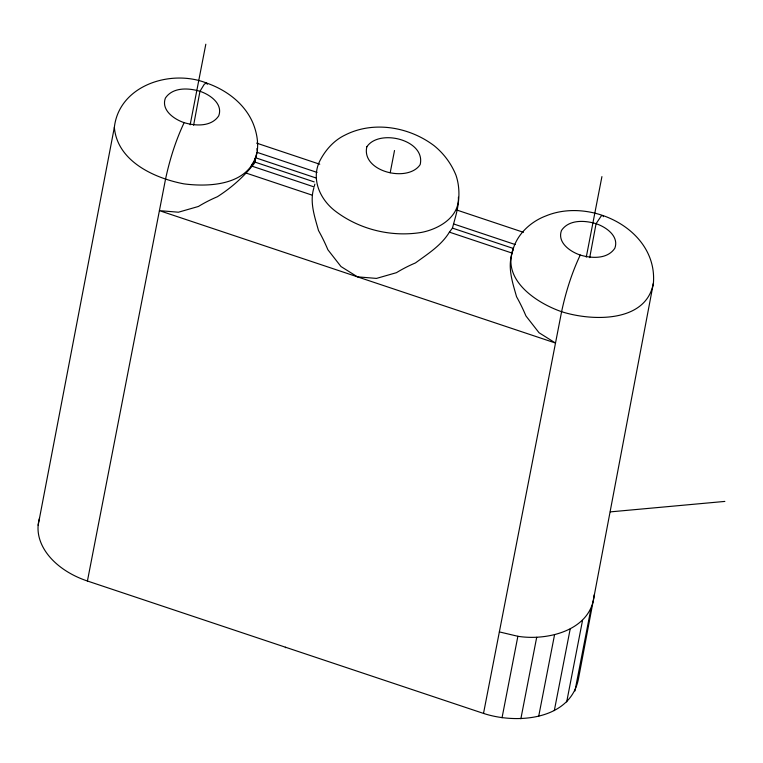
<?xml version="1.0" encoding="UTF-8"?>
<svg xmlns="http://www.w3.org/2000/svg" width="763" height="763" viewBox="0 0 763 763"><rect width="100%" height="100%" fill="white"/><g stroke="black" fill="none" stroke-linecap="round" stroke-linejoin="round"><path stroke-width="1.14" d="M317.046 172.4L256.997 152.323L255.491 157.741L255.233 162.195C244.789 175.938 232.028 187.345 217.398 196.73A98.341 66.009 -21.4 0 0 198.399 206.477L178.428 212.209L159.41 210.645L555.512 343.045L539.04 332.744L525.945 315.958A98.341 50.682 66.9 0 0 516.551 296.721C512.622 282.73 507.347 267.565 512.183 253.125C515.359 235.767 529.856 221.938 545.936 215.91C591.106 197.15 657.62 229.787 653.414 283.092L578.526 678.46C570.743 720.196 516.484 724.335 483.513 713.415L87.421 581.015A72.981 49.776 11 0 1 39.504 518.296M314.127 186.935L251.351 165.952C260.536 153.63 258.438 136.138 252.791 122.7C244.284 103.158 225.982 89.691 206.239 82.919C170.798 68.975 119.219 85.256 114.355 127.297L38.15 525.268M512.965 248.337L512.183 253.125L449.407 232.143C441.329 245.486 427.738 253.907 415.454 262.93A98.341 66.009 -21.4 0 0 396.445 272.677L376.474 278.409L357.456 276.845L340.985 266.545L327.89 249.759A98.341 50.682 66.9 0 0 318.495 230.521C314.718 216.845 309.435 202.09 313.87 187.946M193.602 125.256L199.963 91.302L204.246 84.312L206.239 82.919L207.383 84.283M589.704 257.646L596.065 223.693L601.444 215.671L603.028 215.652L603.485 216.682M87.421 581.015L165.504 179.305C169.653 159.839 175.624 140.659 184.15 122.652C195.481 126.095 211.294 126.954 218.714 115.89C223.254 103.816 209.92 94.574 199.963 91.302C188.633 87.859 172.819 86.992 165.399 98.065C160.869 110.13 174.202 119.381 184.15 122.652M190.149 124.817L205.819 44.206M285.372 647.73L285.467 647.215M390.198 172.715L394.519 150.502M483.513 713.415L561.597 311.695C565.745 292.239 571.725 273.049 580.252 255.042C591.583 258.485 607.396 259.353 614.816 248.28C619.346 236.215 606.013 226.964 596.065 223.693C584.735 220.249 568.921 219.391 561.492 230.455C556.961 242.529 570.295 251.771 580.252 255.042M586.27 257.093L601.921 176.606M502.035 717.792L517.877 636.285C547.548 641.054 591.344 630.4 594.167 594.873M520.862 718.794L536.704 637.286M538.688 716.333L554.539 634.826M554.32 710.582L570.171 629.074M566.69 701.931L582.531 620.424M574.949 690.982L590.791 609.475M314.366 186L314.852 184.141M653.414 283.092C646.204 323.197 591.43 321.242 561.597 311.695C536.446 302.987 501.196 279.716 513.375 248.48L452.44 228.108L449.407 232.143M316.025 177.97L255.491 157.741C245.409 185.266 208.69 187.116 183.94 183.864C154.345 178.208 117.187 161.327 114.355 127.297M452.44 228.108L455.053 218.523C459.116 204.303 460.814 189.443 455.959 175.175C451.295 163.673 443.913 153.668 434.281 145.828C409.454 126.896 373.584 120.564 345.21 134.994C333.994 140.287 325.505 149.891 319.897 160.755C310.751 179.047 320.04 199.515 335.396 211.179C359.611 229.577 391.381 237.312 421.376 232.429C438.715 229.11 459.336 217.236 458.41 197.245M251.351 165.952L252.62 163.339M254.48 159.667L255.491 157.741M610.314 511.878L724.85 501.415M499.355 631.907L517.877 636.285M256.587 143.11L319.754 164.226M456.894 210.063L523.447 232.305M453.546 223.931L515.197 244.541M253.469 161.603L314.213 181.909M246.478 173.191L312.086 195.118M256.959 148.518L257.312 150.692M366.841 146.792C360.985 171.456 407.804 183.12 420.165 164.617C426.021 139.953 379.201 128.298 366.841 146.792"/></g></svg>
